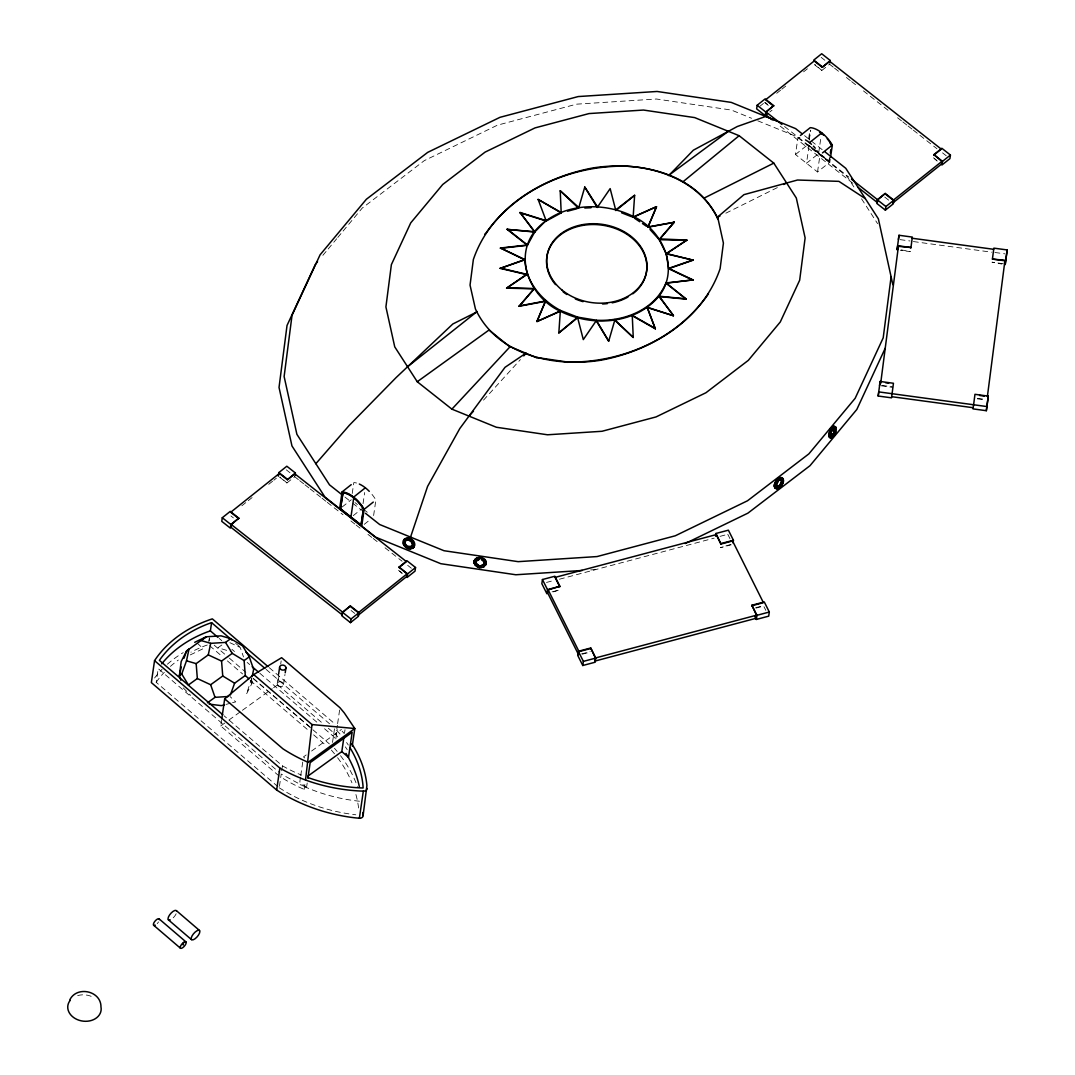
<?xml version="1.0" encoding="UTF-8"?>
<svg xmlns="http://www.w3.org/2000/svg" width="1075" height="1075" viewBox="0 0 1075 1075"><rect width="100%" height="100%" fill="white"/><g stroke="black" fill="none" stroke-linecap="round" stroke-linejoin="round"><path stroke-width="0.75" stroke-dasharray="5 3.75" d="M251.805 678.083L246.417 694.154L251.873 683.552L252.464 678.836M277.955 786.712L156.197 682.329L158.2 668.596L279.957 772.979M208.819 641.56L209.262 638.51M209.141 640.821L209.598 637.69M279.043 775.962L220.738 725.974L221.665 719.592M279.581 477.139L286.944 482.93L280.105 477.058M277.175 684.009L278.627 674.038M273.601 687.745L277.672 684.802L279.07 675.248M280.696 664.081L281.166 660.897M283.531 684.399L284.983 674.428M279.446 786.268L281.22 774.067L303.513 786.161M281.704 770.775L282.429 765.843L224.084 715.816M300.503 777.265L299.817 781.955L306.509 787.693L304.144 789.399L298.554 786.873A149.479 117.148 8.3 0 1 280.279 776.755M300.731 775.693L303.016 760.025M304.144 789.399L305.313 781.431M306.509 787.693L307.195 783.003M352.224 493.492L353.823 482.594A22.857 11.435 51.5 0 1 357.397 483.28M363.041 503.637L364.667 492.538M332.511 742.449L334.594 728.124L338.827 732.68A146.993 106.613 4.7 0 1 340.896 735.085M337.711 736.872L335.978 734.803L337.375 725.235M337.617 723.636L339.942 707.699M335.817 738.834L337.187 729.428M373.616 515.53L375.874 499.996A22.857 11.435 51.5 0 0 371.13 493.344M344.551 732.814L345.008 729.683M398.57 570.261L402.184 573.607M830.276 159.087L829.819 162.204L817.524 171.973L795.473 154.504L797.973 137.425A22.857 11.435 51.5 0 1 803.482 138.877M808.669 138.527L809.582 132.319M809.072 140.032L810.483 130.33M809.3 139.844L810.711 130.156M809.045 145.797L806.505 163.239L818.787 153.47M814.46 64.661L821.811 70.453L814.984 64.567M818.653 153.026L821.004 136.915M817.524 171.973L820.023 154.84A22.857 11.435 51.5 0 0 817 150.325M808.36 144.883L828.946 161.183L829.416 157.944M828.946 161.183L829.645 157.756M933.449 157.783L938.287 162.097M156.197 682.329L158.025 679.736A122.899 96.32 8.3 0 1 164.3 672.318M322.863 255.353L327.123 250.247M328.184 248.97L336.703 238.744M337.765 237.468L342.025 232.348M343.086 231.071L362.248 208.066L424.329 160.618L497.443 125.17L576.603 104.167L656.408 99.008L731.417 110.067L751.573 118.277M483.522 400.128L520.407 359.574M241.835 505.774L246.954 501.689M248.231 500.668L252.074 497.604M268.723 484.328L272.553 481.251M273.843 480.229L276.396 478.187M286.944 482.93L294.886 476.588M760.038 106.143L763.452 103.428M776.701 93.297L780.544 90.233M781.834 89.212L786.954 85.127M803.589 71.837L807.433 68.773M769.767 111.988L772.038 110.174M821.811 70.453L829.752 64.11M342.199 506.97L351.323 499.727M795.473 154.504L807.768 144.735L829.819 162.204M353.232 515.651L362.356 508.394M364.264 524.331L369.477 520.179M220.738 725.974L227.51 721.07M228.867 720.089L241.069 711.274M242.426 710.293L272.244 688.726M306.187 754.946L303.473 756.894L305.703 758.816M311.602 751.022L341.393 729.482M221.84 644.987L218.01 647.728L231.219 651.746M725.84 213.186L779.214 186.674M190.302 654.89L203.202 648.668L197.303 643.199M207.233 645.013L204.949 645.82A122.899 96.32 8.3 0 0 190.947 652.189M546.503 582.435L554.243 580.379M720.035 536.358L726.243 534.718M559.47 579.21L714.163 538.132M552.093 591.855L559.363 589.933L551.529 592.5M730.678 544.461L720.425 547.672L731.269 544.797M581.494 653.936L590.215 651.611M755.712 607.697L762.981 605.763M582.381 654.191L590.135 652.135M755.927 608.128L763.68 606.072L765.83 610.398M226.14 704.38L230.937 703.117M232.536 702.701L235.734 701.868L229.848 696.398M590.645 569.925L595.631 569.602M359.493 801.211L357.787 801.05A146.294 114.649 8.3 0 1 300.127 784.629M900.071 239.631L910.055 240.975M913.374 241.566L991.58 252.168M994.913 252.491L1004.897 253.834M901.092 249.857L910.364 251.644L900.38 250.3M1002.908 263.671L991.983 262.192L1001.887 264.06M881.997 385.401L892.908 386.879M977.565 398.341L985.372 399.403M881.191 385.817L892.841 387.39M977.323 398.838L984.727 399.846M757.767 120.803L796.535 136.579L847.302 176.743L855.324 189.173M229.889 642.689L240.236 647.513L243.514 656.959M282.429 765.843L288.436 769.109A146.993 112.647 -0.2 0 0 301.511 775.088M279.218 787.8L285.184 791.482A146.294 114.649 8.3 0 0 355.785 814.783M821.166 57.365L824.848 60.254M942.547 152.865L946.228 155.754M829.322 64.057L833.259 67.161M834.576 68.182L838.513 71.286M846.388 77.481L850.325 80.585M851.642 81.619L855.579 84.71M863.453 90.905L889.697 111.558M897.571 117.753L901.508 120.857M902.825 121.892L906.762 124.982M908.079 126.017L912.017 129.121M913.333 130.156L918.574 134.281M919.891 135.316L936.957 148.74M934.592 158.683L936.889 160.498M765.185 102.488L767.483 104.302M764.58 102.515L768.262 105.417M884.725 197.061L889.63 200.918M784.548 126.527L848.86 177.12M780.222 126.138L853.725 183.959M354.992 502.616L357.451 504.551M363.578 509.362L367.26 512.251M286.299 469.842L289.981 472.731M407.68 565.343L411.349 568.232M294.456 476.534L298.393 479.638M299.697 480.673L303.634 483.763M304.951 484.798L308.888 487.902M310.205 488.923L315.459 493.062M316.762 494.097L320.699 497.188M322.016 498.222L325.953 501.326M327.27 502.361L343.019 514.75M350.893 520.945L354.831 524.049M356.148 525.07L360.085 528.174M367.959 534.369L371.896 537.473M373.2 538.508L377.15 541.598M385.025 547.793L402.077 561.217M399.725 571.161L402.023 572.975M230.937 515.96L233.396 517.895M351.082 610.506L354.763 613.395M804.57 135.652L822.59 149.976M813.735 148.767L829.174 160.995M344.927 497.04L351.364 502.132M352.64 503.154L361.657 510.276M269.301 667.696L335.118 724.12M235.667 643.307L240.746 647.661M266.116 669.403L329.528 723.771M277.672 684.802L322.043 722.843M328.372 728.286L335.978 734.803M219.26 638.483L221.786 640.66M231.931 649.367L234.471 651.531M247.156 662.415L249.696 664.578M259.841 673.286L318.173 723.3M324.516 728.743L333.398 736.348L337.563 741.333M253.162 678.285L310.205 727.197M214.207 645.161L228.128 657.094M229.392 658.182L245.853 672.292M253.445 678.795L311.669 728.716M312.933 729.804L329.38 743.913M209.638 645.699L222.323 656.57M227.403 660.91L242.614 673.958M250.22 680.488L308.565 730.503M313.645 734.857L326.316 745.728M183.274 687.919L190.692 695.418M331.396 750.081L334.513 753.817M345.344 746.856L347.212 749.638M861.559 198.835L877.603 223.681M727.788 534.302L729.952 538.629M251.671 678.876L251.873 683.552M154.598 677.989A126.863 99.424 8.3 0 1 162.083 669.282M167.377 664.229A126.863 99.424 8.3 0 1 183.193 652.633M334.446 748.254A150.258 117.753 8.3 0 1 337.133 751.412M340.533 755.698A150.258 117.753 8.3 0 1 357.397 786.51M170.414 666.393A122.899 96.32 8.3 0 1 178.316 660.063M337.59 757.7A146.294 114.649 8.3 0 1 351.928 782.788M355.919 794.532A146.294 114.649 8.3 0 1 358.768 809.435M342.132 731.148A150.93 109.771 4.9 0 1 344.255 733.62M346.58 742.516A146.993 106.613 4.7 0 1 348.3 745.056M176.152 913.777A6.087 2.378 -49.4 0 1 171.825 918.964M158.522 921.933A4.192 1.639 -49.4 0 1 157.178 923.627M77.669 995.598A16.797 13.155 8.3 0 1 94.291 997.909M278.089 685.837A3.185 2.499 8.3 0 0 283.41 685.044A3.185 2.499 8.3 0 0 279.554 681.738A3.185 2.499 8.3 0 0 278.089 685.837"/><path stroke-width="1.5" d="M404.657 542.929C405.248 535.78 416.845 543.56 410.704 546.987C403.488 549.621 403.931 536.68 408.809 540.147M405.033 542.378C405.141 548.546 415.823 546.866 412.047 542.835M413.418 547.551L414.171 546.517C410.569 552.752 399.846 545.347 404.052 539.717M403.38 544.071L403.77 540.268M414.453 545.966L414.077 546.517C415.81 541.477 408.836 536.317 404.496 539.354C409.105 534.329 418.739 543.238 412.961 547.968M774.322 486.155C773.503 482.272 780.584 473.766 782.734 479.719L783.46 480.189C784.226 484.61 776.647 492.82 774.322 486.155L776.069 488.628M775.048 486.612L776.97 481.345M778.381 480.982C770.13 495.535 790.327 479.154 779.133 480.297C775.545 479.383 784.804 478.321 780.732 483.454C780.06 486.881 774.013 487.875 775.975 483.28M410.542 537.097L427.581 486.411L459.804 428.535L505.022 367.314L526.038 353.124M830.666 438.022C825.573 430.107 841.241 419.64 834.59 434.824C827.186 445.91 827.75 423.348 835.127 427.151M830.532 435.953C835.88 435.133 835.033 422.556 831.042 432.714C829.174 441.22 838.702 430.739 834.106 428.428M476.037 561.674L476.507 564.429L479.625 566.202L483.75 564.738L483.777 560.76L484.234 562.655M560.411 310.42L577.705 317.152L558.839 332.914L560.33 310.93L536.949 321.546L560.29 311.239C591.747 327.028 634.935 324.583 658.72 296.485C680.421 269.072 662.509 229.754 633.242 216.465C601.785 200.676 558.597 203.121 534.812 231.233C513.124 258.645 531.023 297.95 560.29 311.239L560.411 310.42C541.289 300.167 525.393 281.543 524.909 259.035L524.788 259.854L500.224 268.374L524.842 259.545L500.453 248.016L524.788 259.854M633.175 216.989L656.503 206.682L633.121 217.298L634.626 195.314L615.948 209.733M221.893 718.006L224.688 698.871L253.7 674.576L312.005 724.563L305.542 779.832M891.121 276.611L883.207 337.832L855.163 398.301L808.87 453.878L747.515 500.775L675.261 535.793L597.028 556.568L518.15 561.661L444.015 550.722L379.663 524.519L365.513 513.326M892.102 393.571L891.498 397.831L878.181 396.03L880.129 381.464L893.446 383.264L892.089 393.705M910.901 248.029L912.326 237.078L899.009 235.277L897.061 249.843L897.665 245.718L910.968 247.519L898.418 246.336L897.961 249.44M880.653 383.533L898.418 246.336M973.614 404.764L974.958 394.31L988.288 396.124L986.339 410.704L973.009 408.89L973.614 404.63M987.387 396.527L1004.91 260.782L992.427 259.088L993.851 248.137L1007.168 249.938L1005.219 264.504L1007.168 249.938M986.339 410.704L988.288 396.124M268.038 666.607L212.339 618.864A126.863 99.424 8.3 0 0 154.545 660.641L151.347 682.598L276.651 790.031A150.258 117.753 8.3 0 0 355.489 817.873L359.373 818.236A3.588 2.808 8.3 0 0 363.108 815.535L366.911 785.556A150.93 109.771 4.9 0 0 351.847 743.887M222.283 517.733L221.759 521.348L230.346 528.107L230.87 524.492L238.825 518.15L230.238 511.391L222.283 517.733L230.87 524.492M217.983 637.408L210.377 630.877L211.573 622.653L208.147 623.863A122.899 96.32 8.3 0 0 161.237 657.779L159.396 660.372L222.821 714.727M238.825 518.15L231.3 524.546L230.91 527.261L342.468 615.034M183.18 945.046L183.556 942.452M278.358 476.185L278.882 472.57L286.823 466.227L295.41 472.987L295.061 475.392M238.758 518.593L230.708 512.264L279.352 473.443L287.401 479.773L295.41 472.987M278.627 674.038L279.594 667.387M285.224 672.775L285.95 667.79M276.651 790.031L279.849 768.074L154.545 660.641M339.592 509.039L342.092 491.907L351.216 484.664M340.426 508.999L343.019 492.619L340.426 508.999L361.025 525.205L363.605 508.865L362.463 507.037A21.849 10.925 51.5 0 0 355.677 499.163L351.847 496.139A21.849 10.925 51.5 0 0 344.403 492.78L342.791 492.793M307.88 778.3L310.164 762.632L352.157 732.277L348.502 757.337L341.81 751.6L343.866 737.504M350.947 516.927L353.769 497.591M342.441 612.266L341.904 615.881L350.49 622.627L358.432 616.298L358.956 612.683L350.383 605.937L342.441 612.266L351.014 619.025L350.49 622.627M361.025 525.205L363.377 509.039L362.235 507.212A21.849 10.925 51.5 0 0 355.449 499.338L351.619 496.314A21.849 10.925 51.5 0 0 344.175 492.968M361.67 526.401L364.156 509.322L373.28 502.079M231.3 524.546L342.871 612.32L350.383 605.937M352.251 746.077L354.804 728.527L344.309 712.94L339.942 707.699L281.623 657.698L253.7 674.576M359.373 818.236L363.323 791.119A3.588 2.808 8.3 0 0 367.072 788.418M357.962 615.424L406.619 576.59L407.008 573.889L399.04 567.103L406.982 560.76L415.555 567.519L415.031 571.134L407.089 577.463L407.613 573.862L415.555 567.519M485.094 234.028L485.053 234.337C516.242 189.146 571.645 165.362 625.704 166.155C662.523 168.036 701.747 184.067 718.033 219.287L718.087 218.978C696.264 172.941 639.195 160.578 592.836 167.969C541.84 177.375 490.711 208.469 473.349 259.559L470.044 285.117L475.419 308.942C496.852 355.328 554.257 367.623 600.629 360.259C651.625 350.853 702.754 319.759 720.116 268.669L723.408 243.111L718.087 218.978M407.573 366.75L477.098 311.535M527.503 244.482L527.382 245.302L507.158 229.378L534.732 231.743L520.058 212.487L534.692 232.052L527.382 245.302L500.412 248.338M534.288 288.019L534.168 288.839L506.607 288.14L527.153 274.394L500.265 268.065M417.248 381.732L489.031 330.012L509.926 346.889L451.903 409.145L417.248 381.732L394.74 346.862L385.912 306.926L391.381 264.638L410.744 222.874L442.712 184.497L485.094 152.113L535.001 127.912L589.019 113.574L643.495 110.053L694.692 117.605L739.143 135.705L773.798 163.118L796.306 197.988L805.121 237.924L799.666 280.212L780.289 321.962L748.321 360.353L705.952 392.738L656.046 416.925L602.013 431.277L547.538 434.784L496.341 427.245L451.903 409.145M545.603 300.476L545.482 301.309L519.144 306.267L534.208 288.53L506.661 287.831M506.607 288.14L527.22 273.883M561.258 212.568L538.132 199.426L561.204 212.877L561.325 212.057M507.158 229.378L534.692 232.052L534.812 231.233M534.692 232.052L546.355 220.173M578.726 207.448L560.209 190.745L578.605 208.268L584.773 187.063L597.364 206.655M536.774 357.827L509.967 346.58M558.839 332.914L577.624 317.676L583.308 339.606L596.222 320.753L608.692 341.165L596.303 320.229C624.024 321.774 655.307 309.775 666.164 282.402L666.043 283.236L686.253 299.159L666.083 282.927L693.053 279.903L666.043 283.236M584.773 187.063L597.243 207.488L610.157 188.622L615.827 210.566L634.626 195.314M567.721 362.382L567.761 362.073C621.82 362.866 677.223 339.082 708.412 293.892L708.358 294.214M542.445 579.532L541.854 583.671L546.879 593.736L547.484 589.611L542.445 579.532L554.848 576.24L559.887 586.318L548.183 589.92L547.739 593.01L578.578 654.702M614.927 319.436L614.806 320.269L633.256 337.483L614.86 319.96L608.692 341.165M633.121 217.298L633.242 216.465M578.337 651.289L577.732 655.428L582.771 665.506L595.174 662.213L595.778 658.088L590.739 647.997L578.337 651.289L583.376 661.38L582.771 665.506M632.328 314.827L632.207 315.66L655.32 328.816L647.231 307.235L673.407 315.741L647.19 307.544L647.311 306.724M646.586 225.414L646.465 226.247L642.46 223.56M656.503 206.682L647.983 226.933L674.28 222.27L647.929 227.242L648.05 226.408M754.878 616.566L756.316 619.442L768.706 616.15L769.31 612.024L764.271 601.946L751.882 605.238L756.531 615.196L756.074 618.3L594.945 661.071L595.389 657.981L590.739 647.997M693.012 280.212L668.623 268.683L666.312 253.834L686.858 240.088L659.378 238.878M728.366 131.311L668.744 175.319M673.407 315.741L658.841 295.665M666.433 253.015L666.312 253.834L693.2 260.163L666.352 253.525L686.858 240.088M668.744 267.863L668.623 268.683L693.2 260.163M683.539 181.339L739.143 135.705M704.488 197.907L773.798 163.118M719.914 216.129L716.998 217.298M772.347 119.943L765.776 114.77L766.179 112.069L773.704 105.659L765.104 98.913L757.163 105.256L756.625 108.857L765.225 115.616L767.496 113.802M765.225 115.616L765.749 112.015L773.704 105.659M715.587 536.223L715.99 533.469L728.393 530.177L733.432 540.255L733.029 543.009M751.801 605.749L763.425 602.672L732.572 540.967L720.949 544.058L715.99 533.469M773.637 106.116L765.588 99.787L814.218 60.966L822.267 67.295L830.276 60.509L821.703 53.75L813.748 60.093L822.335 66.838M829.927 62.914L830.276 60.509M756.316 619.442L756.921 615.317L751.882 605.238M830.357 152.892L830.827 149.653M830.505 157.528L832.319 145.071A22.857 11.435 51.5 0 0 810.254 127.656L800.432 135.477M877.308 199.789L876.783 203.403L885.37 210.149L893.312 203.807L893.836 200.205L885.249 193.446L877.308 199.789L885.894 206.548L885.37 210.149M885.249 193.446L877.738 199.843L877.348 202.557L857.662 187.063M898.404 239.403L899.009 235.277M879.525 385.589L880.129 381.464M878.181 396.03L878.786 391.905L986.944 406.565M941.888 161.411L893.231 200.232L892.841 202.933L941.485 164.112L941.888 161.411L933.906 154.625L941.848 148.283L950.434 155.042L949.91 158.643L941.955 164.986L942.493 161.371L950.434 155.042M992.427 259.088L1005.824 260.378M1004.467 263.886L1004.91 260.782M474.317 560.774L474.035 562.655C473.779 554.902 487.674 556.393 486.128 563.797L485.981 564.415M477.864 567.291L474.895 565.114L474.196 562.655L478.617 567.519L483.871 566.915L486.075 563.784L485.739 565.007M474.102 563.287L474.559 560.183M474.465 560.814L474.895 559.632M474.801 560.263L475.325 559.121M475.231 559.753L475.835 558.678M475.741 559.309L476.427 558.274M475.97 563.166L476.547 560.451L476.05 561.876M476.077 563.609L476.01 562.104M476.265 564.026L476.171 562.977M476.749 560.733L477.596 559.524L476.453 561.083M476.333 558.906L477.085 557.952M476.507 564.429L476.359 563.394M476.816 564.805L476.601 563.797M476.991 558.583L477.784 557.71M477.192 565.154L476.91 564.173M477.502 560.156L478.053 559.296M477.69 558.342L478.536 557.535M477.609 565.45L477.287 564.523M477.958 559.927L478.536 559.121M478.066 565.719L477.703 564.818M478.442 559.753L479.047 559M478.442 558.167L479.316 557.441M478.953 559.632L479.584 558.946M478.563 565.934L478.16 565.087M479.222 558.073L480.095 557.428M479.074 566.095L478.657 565.302M479.396 567.681L481.761 567.654M479.625 566.202L482.796 565.033L484.247 563.313M480.001 558.059L480.888 557.508M483.683 561.392L481.21 559.094M486.196 561.903L486.169 563.166L485.309 560.707L481.667 557.67M482.137 560.102L483.011 560.68M483.213 567.237L485.833 564.375M483.75 564.738L484.086 563.717M484.153 563.945L484.368 562.453M181.245 666.997L179.404 675.651L180.855 680.247M189.294 648.991L186.633 650.913L181.178 661.528L179.404 675.651L181.729 673.998L186.499 660.816L188.958 649.273L206.225 636.79L221.033 635.849L230.695 638.657L242.56 645.86L249.266 656.825L253.646 669.429L252.114 676.645M186.499 660.816L196.161 663.624L208.268 654.89L210.713 643.347L225.535 642.407L230.695 638.657M475.943 562.292L476.306 560.841M830.048 432.889L831.042 432.714M834.2 431.196L834.912 432.069L834.066 431.72M183.973 658.249L186.633 650.913L188.958 649.273M230.373 694.934L234.619 683.203L245.288 675.49L244.106 660.574L232.24 653.358L225.535 642.407M830.397 432.069L831.553 429.476L832.399 429.812M782.022 483.065L783.017 482.809M776.486 120.83L765.642 116.476L737.289 126.514L693.375 150.178L668.69 175.628M537.003 321.237L545.522 300.987L519.185 305.958M536.949 321.546L545.482 301.309M647.929 227.242L656.462 206.991M885.195 348.287L856.815 409.468L809.986 465.703L747.904 513.151L685.232 543.533M833.743 434.475L834.952 434.112M776.674 481.815L777.131 482.756M778.407 488.48L777.682 488.01L781.283 484.462M315.848 463.701L349.321 425.297L396.03 377.661L452.844 323.965L477.058 311.844M403.38 540.806L404.415 539.233L403.676 540.255M404.724 542.028L406.001 540.067M403.649 544.743L406.216 547.632M410.274 540.846L410.717 541.168M411.483 541.948L411.792 542.378M407.613 548.384L408.339 548.64M412.37 545.146L412.813 544.165M409.817 548.882L413.351 547.43M411.47 546.557L412.612 545.012M69.754 999.952C76.701 985.493 101.157 990.76 100.969 1006.912A16.797 13.155 8.3 0 1 81.27 1020.847A16.797 13.155 8.3 0 1 70.13 1000.449M776.929 481.197C777.937 478.886 783.057 475.983 783.46 480.189M317.542 261.749L315.418 264.302L287.025 325.483L279.03 387.43L291.957 445.937L324.932 497.026L375.699 537.191L440.817 563.703L515.825 574.762L582.327 570.462M519.144 306.267L534.168 288.839M659.298 239.389L674.321 221.961M674.28 222.27L659.257 239.698L665.6 252.423M468.996 416.106L473.47 411.188M523.753 355.892L525.984 353.433M404.039 539.771L404.872 538.803M832.386 436.141L832.964 435.657L832.117 435.308M716.944 217.607L743.94 194.656L797.502 180.022L838.903 181.353L865.348 198.647M287.401 479.773L294.846 473.833L406.417 561.62L398.973 567.56M822.267 67.295L829.712 61.356L941.283 149.129L933.839 155.082M407.008 573.889L358.365 612.71L350.316 606.381M351.014 619.025L358.956 612.683M885.894 206.548L893.836 200.205M353.635 497.107L365.366 487.781M819.553 132.238L823.611 135.087M809.515 142.626L821.797 132.857M822.483 152.892L832.319 145.071M244.106 660.574L249.266 656.825M234.619 683.203L222.753 676L221.558 661.071L232.24 653.358M196.161 663.624L197.343 678.54L210.646 684.735L222.753 676M307.947 776.083L341.81 751.6M202.396 639.531L206.225 636.79L194.709 642.312M197.343 678.54L188.434 684.963L181.729 673.998M207.381 702.835L215.027 697.339L228.196 696.506M829.819 437.686L832.534 437.485M520.018 212.796L546.234 220.993L561.204 212.877L560.209 190.745M783.662 184.47L786.618 182.992M210.377 630.877L206.951 632.087A122.899 96.32 8.3 0 0 161.734 663.839M693.241 259.854L668.663 268.374L693.053 279.903M547.484 589.611L559.887 586.318M721.029 543.547L733.432 540.255M590.659 648.521L579.035 651.611L548.183 589.92M595.389 657.981L756.531 615.196M583.376 661.38L595.778 658.088M756.921 615.317L769.31 612.024M567.533 211.211L577.02 208.698M224.541 704.797L221.329 705.63L209.155 704.125M500.453 248.016L527.422 244.992L507.198 229.069M776.647 488.346L775.008 487.916M584.813 208.013L591.022 207.744M686.804 240.397L659.257 239.698L649.999 229.499M363.323 791.119L359.413 790.985A150.93 115.764 0 0 1 279.849 768.074M312.005 724.563L354.804 728.527L308.108 762.296L302.505 759.77A149.479 117.148 8.3 0 1 282.994 748.858L224.688 698.871M686.307 298.85L658.773 296.176L673.447 315.432M658.72 296.485L686.253 299.159M912.164 238.247L993.703 249.306M885.572 382.727L888.689 383.143M979.567 395.466L984.257 396.097M891.645 396.675L973.171 407.721M536.828 357.518L567.761 362.073M577.705 317.152L596.303 320.229M480.794 558.14L481.573 558.301M500.224 268.374L527.099 274.703M201.065 640.539L210.713 643.347M520.058 212.487L546.275 220.684M621.592 212.81L631.683 216.733M834.106 426.251L835.557 426.856M833.757 426.251L834.603 426.6M834.939 426.788L835.799 427.138M833.38 426.372L834.227 426.721M832.977 426.573L833.824 426.923M832.561 426.882L833.407 427.218M832.131 427.259L832.977 427.608M833.904 428.253L834.926 428.791M831.701 427.729L832.561 428.078M834.2 428.697L835.047 429.046M832.708 428.293L833.568 428.643M834.294 429.006L835.141 429.355M832.426 428.508L833.273 428.858M831.284 428.28L832.144 428.629M834.348 429.368L835.208 429.718M834.375 429.772L835.221 430.121M830.881 428.885L831.741 429.234M834.348 430.228L835.194 430.564M834.294 430.699L835.141 431.048M830.505 429.543L832.117 430.242M834.939 431.532L835.786 431.881M831.015 430.349L831.862 430.685M830.142 430.242L831.002 430.591M834.697 432.284L835.544 432.634M830.76 430.833L831.62 431.169M833.904 432.231L834.751 432.58M829.833 430.981L831.392 431.68M833.703 432.755L835.262 433.386M829.551 431.72L831.203 432.19M833.488 433.252L834.334 433.601M833.246 433.736L834.093 434.085M829.309 432.486L830.908 433.225M832.977 434.192L834.59 434.824M829.121 433.225L829.967 433.574M832.695 434.609L833.555 434.958M833.353 435.133L834.213 435.482M832.413 434.985L833.259 435.335M828.986 433.951L829.833 434.3M831.822 435.577L832.682 435.926M828.892 434.649L829.752 434.985M831.539 435.792L833.394 436.625M830.048 435.388L830.894 435.738M831.257 435.926L832.117 436.275M828.865 435.294L829.725 435.644M830.182 435.644L831.848 436.356M828.892 435.886L829.739 436.235M828.973 436.41L829.833 436.759M831.271 437.431L832.117 437.78M829.107 436.853L829.967 437.203M830.868 437.646L831.714 437.995M829.295 437.216L831.338 438.103M208.268 654.89L221.558 661.071M655.374 328.493L632.248 315.351L633.256 337.483M781.31 477.555L782.761 478.415M780.88 477.488L781.606 477.958M782.304 478.281L783.043 478.751M782.519 478.684L783.245 479.154M780.41 477.515L781.135 477.985M782.654 479.168L783.393 479.638M779.899 477.636L780.625 478.106M779.362 477.851L780.087 478.321M780.504 479.154L781.727 479.893M778.811 478.147L779.55 478.617M780.208 479.114L780.934 479.571M781.189 479.665L782.062 480.417M779.872 479.127L780.611 479.598M781.431 480.283L782.157 480.74M779.523 479.208L780.248 479.678M778.26 478.536L778.999 479.007M779.16 479.356L779.886 479.826M781.471 480.659L782.197 481.13M781.471 481.076L782.197 481.546M778.784 479.571L779.509 480.041M777.722 478.993L778.448 479.463M781.418 481.519L782.143 481.99M778.407 479.826L779.133 480.297M781.31 481.99L782.036 482.46M777.185 479.517L778.757 480.619M781.162 482.473L782.748 483.522M776.674 480.095L777.4 480.565M780.974 482.971L781.7 483.441M777.306 480.915L778.031 481.385M780.732 483.454L781.458 483.925M776.19 480.727L777.709 481.815M780.463 483.938L782.009 484.933M775.76 481.398L777.4 482.272M780.168 484.395L780.893 484.865M780.853 485.134L781.579 485.604M779.832 484.838L780.558 485.309M775.371 482.097L776.096 482.567M779.483 485.242L781.095 486.236M775.035 482.809L776.701 483.737M779.106 485.604L779.832 486.075M775.827 483.763L776.553 484.234M779.859 486.343L780.584 486.814M778.73 485.913L779.456 486.384M774.752 483.522L775.478 483.992M775.72 484.234L776.446 484.704M778.354 486.182L779.079 486.653M779.321 486.868L780.06 487.338M775.666 484.677L776.392 485.148M774.538 484.22L775.263 484.691M775.666 485.094L776.392 485.564M777.978 486.384L778.703 486.854M777.615 486.532L778.34 487.002M778.784 487.338L779.509 487.795M775.707 485.47L776.446 485.94M777.265 486.626L777.991 487.083M774.39 484.906L775.115 485.363M775.814 485.806L776.54 486.276M776.929 486.639L777.655 487.109M775.948 486.088L777.359 487.069M778.233 487.714L778.958 488.184M774.322 485.551L775.048 486.021M774.39 486.693L775.115 487.163M774.524 487.177L775.25 487.647M774.739 487.593L775.465 488.05M775.733 488.319L776.889 488.843M634.465 218.198L639.786 221.772M819.782 132.064L820.964 132.924M933.906 154.625L942.493 161.371M885.182 193.903L892.089 199.332M766.179 112.069L781.928 124.458M851.494 179.189L877.738 199.843M757.163 105.256L765.749 112.015M340.654 508.824L361.24 525.017M278.882 472.57L287.468 479.329M399.04 567.103L407.613 573.862M820.736 133.112L821.475 133.69M802.004 133.69L795.581 128.597L731.228 102.394L657.094 91.469L578.216 96.562L499.982 117.323L427.729 152.354L366.373 199.251L320.081 254.829L292.037 315.284L284.123 376.519L296.902 434.34L329.488 484.825L342.347 495.011M825.17 152.005L845.756 168.291L878.342 218.776L892.841 284.714M211.573 622.653L231.864 640.042M245.826 652.001L264.84 668.314M252.235 666.755L258.564 672.197M176.394 910.646L199.533 930.493A6.087 2.378 -49.4 0 1 194.978 938.811A6.087 2.378 -49.4 0 1 192.062 935.908A6.087 2.378 -49.4 0 1 199.533 930.493M168.358 919.797L191.511 939.644M159.154 918.923L185.948 941.888A4.192 1.639 -49.4 0 1 182.804 947.626A4.192 1.639 -49.4 0 1 180.788 945.61A4.192 1.639 -49.4 0 1 185.948 941.888M153.617 925.226L180.412 948.19M245.288 675.49L248.836 678.782M831.539 144.789L830.397 142.962A21.849 10.925 51.5 0 0 827.212 138.782M830.169 143.136L831.311 144.964M720.949 544.058L716.232 534.611L555.09 577.396L559.806 586.829M647.19 307.544L655.32 328.816M538.132 199.426L546.234 220.993M210.646 684.735L215.027 697.339M362.974 812.458L363.108 815.535M349.926 747.622A146.993 106.613 4.7 0 1 362.974 785.502L363.108 787.988L359.708 787.868A146.993 112.647 -0.2 0 1 308.337 777.695M346.016 753.454A146.294 114.649 8.3 0 1 359.346 786.739M170.213 919.877A6.087 2.378 -49.4 0 1 169.702 914.785A6.087 2.378 -49.4 0 1 176.569 910.915M155.257 925.118A4.192 1.639 -49.4 0 1 153.483 923.868A4.192 1.639 -49.4 0 1 156.762 919.488A4.192 1.639 -49.4 0 1 159.382 919.595M555.506 284.606A50.377 39.479 8.3 0 1 565.437 231.528A50.377 39.479 8.3 0 1 633.82 239.644A50.377 39.479 8.3 0 1 632.839 293.784M627.988 297.009A50.377 39.479 8.3 0 1 612.145 302.841M607.415 303.593A50.377 39.479 8.3 0 1 602.538 303.97M583.053 301.658A50.377 39.479 8.3 0 1 575.34 298.944M566.901 294.51A50.377 39.479 8.3 0 1 563.085 291.822M805.471 139.898A22.857 11.435 51.5 0 1 811.504 144.305M813.426 146.173A22.857 11.435 51.5 0 1 815.267 148.189M342.092 491.907A22.857 11.435 51.5 0 1 364.156 509.322M359.332 484.046A22.857 11.435 51.5 0 1 369.276 491.329M280.508 669.228A3.185 2.499 8.3 0 0 285.842 668.422A3.185 2.499 8.3 0 0 281.973 665.116A3.185 2.499 8.3 0 0 280.508 669.228M562.01 290.048A50.377 39.479 8.3 0 0 645.524 275.697A50.377 39.479 8.3 0 0 582.946 224.581A50.377 39.479 8.3 0 0 562.01 290.048"/></g></svg>
